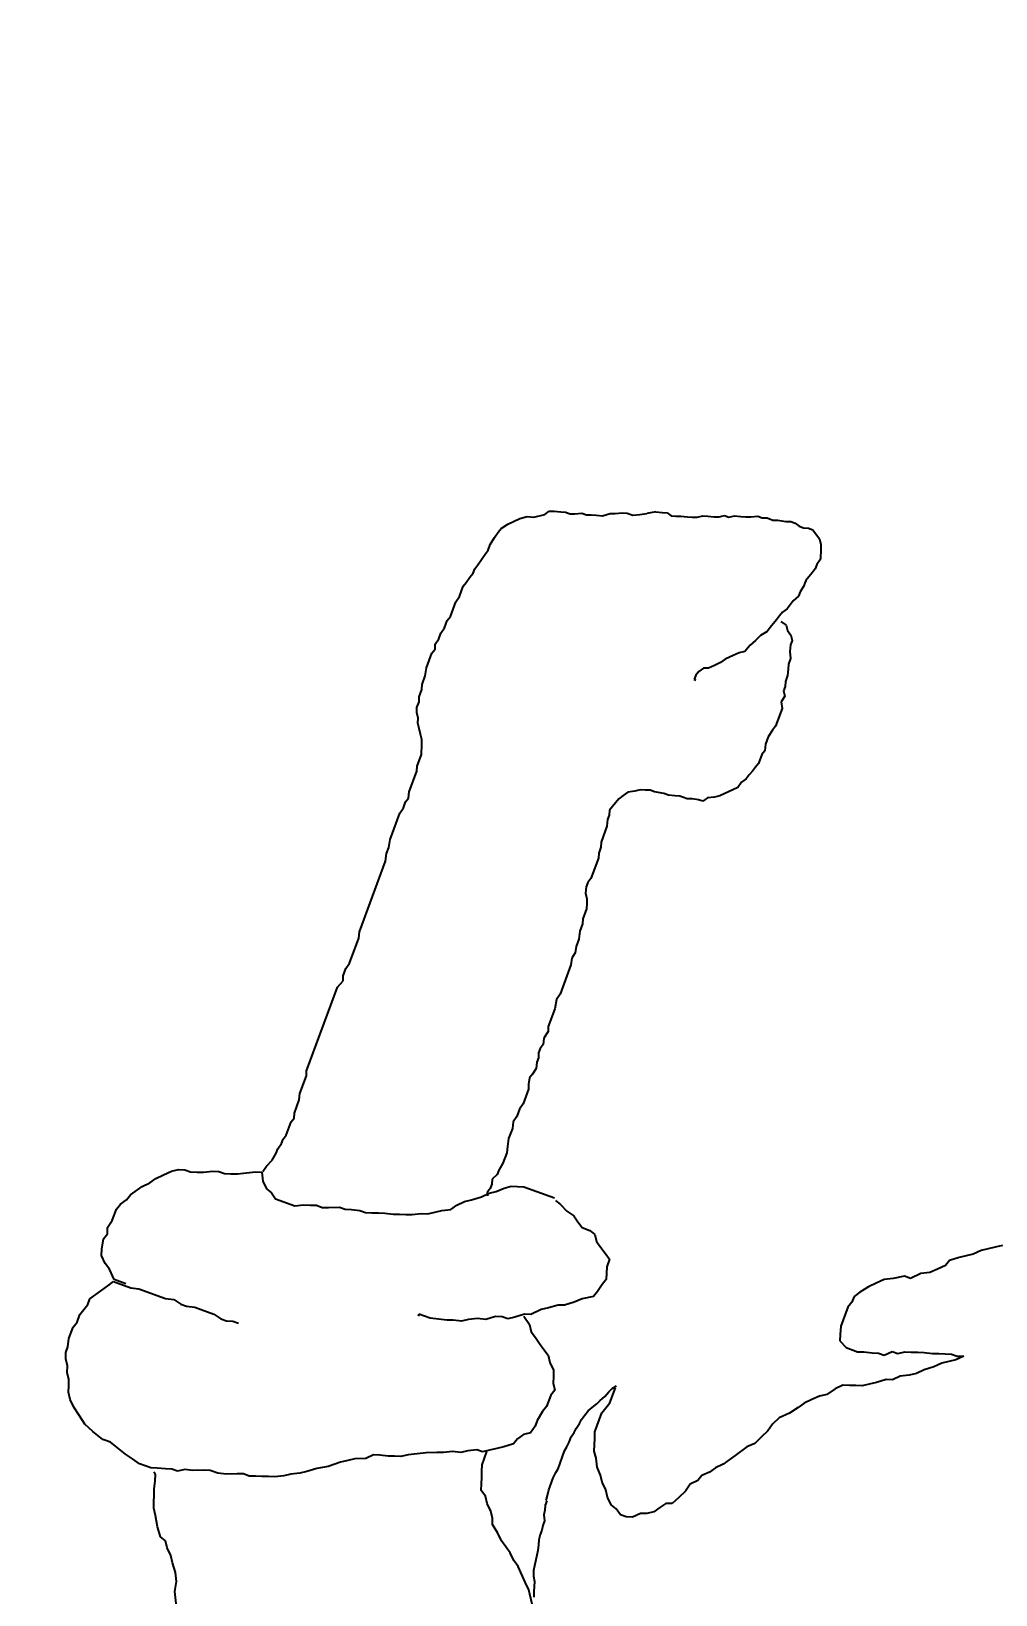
# Model space of a CAD drawing. Header units: millimetres. Extents: x 322668 to 332469, y 13187 to 20117.
# Drawn here: x 328675.5 to 328708.8, y 17605.8 to 17659.8 of the extents above; entities that cross this region are included whole.
import ezdxf

# ---------------------------------------------------------------- set-up
doc = ezdxf.new("R2010")
doc.units = ezdxf.units.MM
doc.header["$LTSCALE"] = 50
doc.header["$MEASUREMENT"] = 0
doc.header["$PDMODE"] = 3
doc.header["$PDSIZE"] = -0.5
doc.layers.get('0').update_dxf_attribs({"linetype": 'CONTINUOUS'})
doc.layers.get('DEFPOINTS').update_dxf_attribs({"linetype": 'CONTINUOUS'})
doc.layers.add('MIM_OLCU-DIS', color=1, linetype='CONTINUOUS')
doc.styles.add('OLCU', font='TSIMPLEX.SHX', dxfattribs={"width": 0.7})
doc.dimstyles.new('200-OLCU-DIŞ', dxfattribs={"dimtxt": 30, "dimasz": 10, "dimexe": 0, "dimexo": 0, "dimgap": 10, "dimtad": 1, "dimdec": 1, "dimdsep": 46, "dimtxsty": 'OLCU', "dimblk1": 'DOT', "dimblk2": 'DOT', "dimsah": 1, "dimcen": 0, "dimclrd": 7, "dimclre": 7, "dimclrt": 4, "dimadec": 0, "dimazin": 0, "dimtfac": 1, "dimtdec": 1, "dimtix": 1, "dimtmove": 2, "dimatfit": 3, "dimldrblk": 'DOT', "dimfxl": 0, "dimtolj": 1, "dimarcsym": 0})

# ---------------------------------------------------------------- blocks, each defined once
blk = doc.blocks.new('_DOT')
at = {"color": 0, "linetype": 'ByBlock'}
blk.add_line((-0.5, 0), (-1, 0), dxfattribs=at)
at = {"color": 0, "linetype": 'ByBlock', "const_width": 0.5}
blk.add_lwpolyline([(-0.25, 0, 1), (0.25, 0, 1)], format="xyb", close=True, dxfattribs=at)
blk = doc.blocks.new('*D159')
at = {"layer": 'DEFPOINTS', "color": 0}
for p in [(329577.746, 18407.964, -57.501), (327588.544, 14892.995), (330092.587, 14892.995)]:
    blk.add_point(p, dxfattribs=at)
at = {"layer": 'MIM_OLCU-DIS', "color": 7, "lineweight": -2}
for p, q in [((330052.834, 18407.964), (330092.587, 18407.964)), ((330092.587, 18397.964), (330092.587, 14902.995)), ((330052.587, 14892.995), (330092.587, 14892.995))]:
    blk.add_line(p, q, dxfattribs=at)
at = {"layer": 'MIM_OLCU-DIS', "color": 7, "lineweight": -2, "xscale": 10, "yscale": 10, "zscale": 10}
for p, rotation in [((330092.587, 18407.964), 90), ((330092.587, 14892.995), 270)]:
    blk.add_blockref('_DOT', p, dxfattribs=dict(at, rotation=rotation))
at = {"layer": 'MIM_OLCU-DIS', "color": 4, "insert": (330067.587, 16650.479), "char_height": 30, "attachment_point": 5, "rotation": 90, "style": 'OLCU'}
blk.add_mtext('\\A1;3515', dxfattribs=at)
blk = doc.blocks.new('İNSAN-1')
for p, q in [((27.541, 5.414), (27.611, 4.792)), ((15.215, 4.789), (15.214, 4.989)), ((15.266, 5.222), (15.383, 4.732)), ((15.19, 4.448), (15.203, 4.618)), ((15.222, 4.262), (15.19, 4.448)), ((15.203, 4.618), (15.215, 4.789)), ((15.383, 4.732), (15.508, 4.463)), ((15.508, 4.463), (15.757, 3.924)), ((27.611, 4.792), (27.556, 4.44)), ((27.556, 4.44), (27.59, 4.129)), ((15.137, 3.693), (15.188, 3.899)), ((15.188, 3.899), (15.223, 4.061)), ((15.223, 4.061), (15.222, 4.262)), ((15.757, 3.924), (15.905, 3.72)), ((27.59, 4.129), (27.69, 3.794)), ((27.69, 3.794), (27.749, 3.549)), ((15.047, 3.176), (15.068, 3.369)), ((15.068, 3.369), (15.102, 3.531)), ((15.102, 3.531), (15.137, 3.693)), ((15.905, 3.72), (16.03, 3.451)), ((16.03, 3.451), (16.178, 3.247)), ((16.178, 3.247), (16.327, 3.044)), ((27.749, 3.549), (27.874, 3.28)), ((27.874, 3.28), (27.933, 3.035)), ((14.935, 2.668), (14.992, 2.822)), ((14.992, 2.822), (15.034, 3.006)), ((15.034, 3.006), (15.047, 3.176)), ((16.327, 3.044), (16.451, 2.774)), ((16.451, 2.774), (16.641, 2.481)), ((27.933, 3.035), (28.105, 2.897)), ((28.105, 2.897), (28.206, 2.562)), ((11.529, 2.094), (11.798, 2.219)), ((11.798, 2.219), (12.019, 2.212)), ((12.019, 2.212), (12.216, 2.139)), ((14.843, 2.352), (14.9, 2.506)), ((14.867, 2.143), (14.843, 2.352)), ((14.9, 2.506), (14.935, 2.668)), ((16.641, 2.481), (16.635, 2.26)), ((16.635, 2.26), (16.693, 2.015)), ((28.206, 2.562), (28.282, 2.161)), ((28.282, 2.161), (28.341, 1.916)), ((10.206, 1.538), (10.434, 1.752)), ((10.434, 1.752), (10.655, 1.746)), ((10.655, 1.746), (10.859, 1.894)), ((10.859, 1.894), (11.062, 2.043)), ((11.062, 2.043), (11.308, 2.101)), ((11.308, 2.101), (11.529, 2.094)), ((12.216, 2.139), (12.365, 1.936)), ((12.365, 1.936), (12.537, 1.798)), ((12.537, 1.798), (12.662, 1.528)), ((14.78, 1.647), (14.739, 1.474)), ((14.763, 1.657), (14.819, 1.811)), ((14.819, 1.811), (14.832, 1.981)), ((14.832, 1.981), (14.867, 2.143)), ((16.693, 2.015), (16.818, 1.746)), ((16.818, 1.746), (16.877, 1.5)), ((28.334, 1.695), (28.327, 1.474)), ((28.341, 1.916), (28.334, 1.695)), ((9.547, 0.962), (9.816, 1.086)), ((9.816, 1.086), (9.978, 1.324)), ((9.978, 1.324), (10.206, 1.538)), ((12.662, 1.528), (12.721, 1.283)), ((12.721, 1.283), (12.845, 1.014)), ((14.691, 1.28), (14.539, 0.865)), ((14.739, 1.474), (14.691, 1.28)), ((16.877, 1.5), (17.025, 1.297)), ((17.025, 1.297), (17.019, 1.076)), ((28.32, 1.253), (28.289, 0.967)), ((28.327, 1.474), (28.32, 1.253)), ((8.935, 0.516), (9.139, 0.665)), ((9.139, 0.665), (9.408, 0.789)), ((9.408, 0.789), (9.547, 0.962)), ((12.845, 1.014), (12.904, 0.769)), ((12.904, 0.769), (13.028, 0.499)), ((14.375, 0.549), (14.146, -0.073)), ((14.449, 0.686), (14.375, 0.549)), ((14.539, 0.865), (14.449, 0.686)), ((17.005, 0.634), (16.998, 0.413)), ((17.012, 0.855), (17.005, 0.634)), ((17.019, 1.076), (17.012, 0.855)), ((22.31, 0.469), (22.711, 0.545)), ((22.711, 0.545), (23.046, 0.645)), ((23.046, 0.645), (23.291, 0.703)), ((23.291, 0.703), (23.602, 0.738)), ((23.602, 0.738), (23.847, 0.797)), ((23.847, 0.797), (24.158, 0.831)), ((24.158, 0.831), (24.379, 0.824)), ((24.379, 0.824), (24.6, 0.818)), ((24.6, 0.818), (24.821, 0.811)), ((24.821, 0.811), (25.043, 0.804)), ((25.043, 0.804), (25.239, 0.731)), ((25.239, 0.731), (25.46, 0.724)), ((25.46, 0.724), (25.837, 0.735)), ((25.837, 0.735), (26.124, 0.704)), ((26.124, 0.704), (26.386, 0.607)), ((26.386, 0.607), (26.607, 0.6)), ((26.607, 0.6), (26.984, 0.611)), ((26.984, 0.611), (27.27, 0.58)), ((27.27, 0.58), (27.516, 0.638)), ((27.516, 0.638), (27.713, 0.566)), ((27.713, 0.566), (27.934, 0.559)), ((27.934, 0.559), (28.22, 0.528)), ((28.289, 0.967), (28.282, 0.746)), ((28.282, 0.746), (28.324, 0.656)), ((7.851, -0.202), (8.259, 0.095)), ((8.259, 0.095), (8.462, 0.243)), ((8.462, 0.243), (8.666, 0.392)), ((8.666, 0.392), (8.935, 0.516)), ((13.028, 0.499), (13.063, 0.189)), ((13.063, 0.189), (13.122, -0.057)), ((16.998, 0.413), (16.829, -0.046)), ((18.933, -0.001), (19.554, 0.068)), ((19.554, 0.068), (19.8, 0.127)), ((19.8, 0.127), (20.021, 0.12)), ((20.021, 0.12), (20.242, 0.113)), ((20.242, 0.113), (20.528, 0.082)), ((20.528, 0.082), (20.749, 0.075)), ((20.749, 0.075), (21.019, 0.199)), ((21.019, 0.199), (21.395, 0.21)), ((21.395, 0.21), (21.64, 0.268)), ((21.64, 0.268), (21.886, 0.327)), ((21.886, 0.327), (22.31, 0.469)), ((28.22, 0.528), (28.441, 0.521)), ((28.441, 0.521), (28.835, 0.376)), ((28.835, 0.376), (29.074, 0.214)), ((29.074, 0.214), (29.312, 0.051)), ((29.312, 0.051), (29.485, -0.087)), ((7.354, -0.54), (7.582, -0.326)), ((7.582, -0.326), (7.851, -0.202)), ((13.108, -0.498), (13.101, -0.719)), ((13.115, -0.277), (13.108, -0.498)), ((13.122, -0.057), (13.115, -0.277)), ((13.99, -0.369), (13.922, -0.556)), ((14.072, -0.211), (13.99, -0.369)), ((14.146, -0.073), (14.072, -0.211)), ((15.572, -0.627), (15.776, -0.478)), ((15.776, -0.478), (15.914, -0.305)), ((15.914, -0.305), (16.249, -0.205)), ((16.249, -0.205), (16.494, -0.147)), ((16.494, -0.147), (16.739, -0.088)), ((16.739, -0.088), (16.985, -0.029)), ((16.985, -0.029), (17.181, -0.102)), ((17.181, -0.102), (17.492, -0.067)), ((17.492, -0.067), (17.737, -0.008)), ((17.737, -0.008), (18.024, -0.039)), ((18.024, -0.039), (18.335, -0.005)), ((18.335, -0.005), (18.556, -0.012)), ((18.556, -0.012), (18.933, -0.001)), ((29.485, -0.087), (29.658, -0.225)), ((29.658, -0.225), (29.83, -0.363)), ((29.83, -0.363), (30.093, -0.459)), ((30.093, -0.459), (30.266, -0.598)), ((6.736, -1.207), (6.964, -0.993)), ((6.964, -0.993), (7.126, -0.755)), ((7.126, -0.755), (7.354, -0.54)), ((13.101, -0.719), (12.86, -1.375)), ((13.635, -1.015), (13.561, -1.153)), ((13.745, -0.844), (13.635, -1.015)), ((13.819, -0.706), (13.745, -0.844)), ((13.922, -0.556), (13.819, -0.706)), ((15.092, -1.12), (15.165, -0.924)), ((15.165, -0.924), (15.327, -0.685)), ((15.327, -0.685), (15.572, -0.627)), ((30.266, -0.598), (30.438, -0.736)), ((30.438, -0.736), (30.718, -0.988)), ((30.718, -0.988), (30.908, -1.281)), ((5.879, -1.711), (6.083, -1.563)), ((6.083, -1.563), (6.377, -1.373)), ((6.377, -1.373), (6.736, -1.207)), ((12.722, -1.548), (12.584, -1.721)), ((12.86, -1.375), (12.722, -1.548)), ((13.198, -1.561), (13.034, -1.688)), ((13.335, -1.446), (13.198, -1.561)), ((13.466, -1.282), (13.335, -1.446)), ((13.561, -1.153), (13.466, -1.282)), ((14.623, -1.99), (14.768, -1.597)), ((14.768, -1.597), (14.906, -1.424)), ((14.906, -1.424), (15.092, -1.12)), ((30.908, -1.281), (31.099, -1.575)), ((31.099, -1.575), (31.223, -1.844)), ((4.802, -2.208), (5.095, -2.018)), ((5.095, -2.018), (5.341, -1.96)), ((5.341, -1.96), (5.61, -1.835)), ((5.61, -1.835), (5.879, -1.711)), ((12.584, -1.721), (12.391, -2.246)), ((12.622, -2.102), (12.507, -2.224)), ((12.753, -1.938), (12.622, -2.102)), ((12.918, -1.81), (12.753, -1.938)), ((13.034, -1.688), (12.918, -1.81)), ((14.485, -2.163), (14.623, -1.99)), ((31.223, -1.844), (31.282, -2.089)), ((31.282, -2.089), (31.275, -2.31)), ((1.997, -2.74), (2.243, -2.682)), ((2.243, -2.682), (2.554, -2.647)), ((2.554, -2.647), (2.823, -2.523)), ((2.823, -2.523), (3.044, -2.53)), ((3.044, -2.53), (3.379, -2.429)), ((3.379, -2.429), (3.624, -2.371)), ((3.624, -2.371), (3.869, -2.312)), ((3.869, -2.312), (4.09, -2.319)), ((4.09, -2.319), (4.312, -2.326)), ((4.312, -2.326), (4.533, -2.333)), ((4.533, -2.333), (4.802, -2.208)), ((12.507, -2.224), (12.357, -2.31)), ((14.543, -2.408), (14.485, -2.163)), ((14.53, -2.85), (14.537, -2.629)), ((14.537, -2.629), (14.543, -2.408)), ((31.275, -2.31), (31.268, -2.531)), ((31.268, -2.531), (31.327, -2.776)), ((0.364, -3.331), (0.633, -3.207)), ((0.633, -3.207), (1.124, -3.089)), ((1.124, -3.089), (1.393, -2.965)), ((1.393, -2.965), (1.728, -2.865)), ((1.728, -2.865), (1.997, -2.74)), ((14.654, -3.12), (14.53, -2.85)), ((14.713, -3.365), (14.654, -3.12)), ((31.327, -2.776), (31.32, -2.997)), ((31.32, -2.997), (31.379, -3.242)), ((0.585, -3.338), (0.364, -3.331)), ((0.782, -3.41), (0.585, -3.338)), ((1.003, -3.417), (0.782, -3.41)), ((1.224, -3.424), (1.003, -3.417)), ((1.445, -3.431), (1.224, -3.424)), ((1.732, -3.462), (1.445, -3.431)), ((1.953, -3.469), (1.732, -3.462)), ((2.174, -3.476), (1.953, -3.469)), ((2.395, -3.483), (2.174, -3.476)), ((2.64, -3.424), (2.395, -3.483)), ((2.837, -3.496), (2.64, -3.424)), ((3.107, -3.372), (2.837, -3.496)), ((3.303, -3.445), (3.107, -3.372)), ((3.524, -3.451), (3.303, -3.445)), ((3.811, -3.482), (3.524, -3.451)), ((4.032, -3.489), (3.811, -3.482)), ((4.426, -3.634), (4.032, -3.489)), ((4.64, -3.862), (4.426, -3.634)), ((14.862, -3.568), (14.713, -3.365)), ((15.01, -3.772), (14.862, -3.568)), ((15.159, -3.976), (15.01, -3.772)), ((31.3, -3.66), (31.269, -3.947)), ((31.372, -3.463), (31.3, -3.66)), ((31.379, -3.242), (31.372, -3.463)), ((4.603, -4.37), (4.634, -4.083)), ((4.634, -4.083), (4.64, -3.862)), ((15.308, -4.179), (15.159, -3.976)), ((15.366, -4.425), (15.308, -4.179)), ((31.269, -3.947), (31.124, -4.34)), ((4.361, -5.026), (4.603, -4.37)), ((14.952, -4.943), (15.311, -4.777)), ((15.311, -4.777), (15.532, -4.784)), ((15.557, -4.718), (15.366, -4.425)), ((15.532, -4.784), (15.867, -4.683)), ((15.867, -4.683), (16.113, -4.625)), ((16.113, -4.625), (16.309, -4.697)), ((16.309, -4.697), (16.531, -4.704)), ((16.531, -4.704), (16.866, -4.604)), ((16.866, -4.604), (17.152, -4.635)), ((17.152, -4.635), (17.463, -4.6)), ((17.463, -4.6), (17.708, -4.542)), ((17.708, -4.542), (17.995, -4.573)), ((17.995, -4.573), (18.216, -4.58)), ((18.216, -4.58), (18.503, -4.611)), ((18.503, -4.611), (18.789, -4.642)), ((18.789, -4.642), (19.183, -4.787)), ((19.183, -4.787), (19.207, -4.721)), ((25.608, -4.544), (25.411, -4.472)), ((25.829, -4.551), (25.608, -4.544)), ((26.026, -4.624), (25.829, -4.551)), ((26.264, -4.786), (26.026, -4.624)), ((26.921, -5.028), (26.264, -4.786)), ((30.889, -4.775), (30.751, -4.948)), ((30.986, -4.513), (30.889, -4.775)), ((31.124, -4.34), (30.986, -4.513)), ((3.947, -5.544), (4.151, -5.395)), ((4.151, -5.395), (4.223, -5.198)), ((4.223, -5.198), (4.361, -5.026)), ((13.008, -5.568), (13.146, -5.395)), ((13.146, -5.395), (13.546, -5.319)), ((13.546, -5.319), (13.816, -5.195)), ((13.816, -5.195), (14.151, -5.095)), ((14.151, -5.095), (14.372, -5.101)), ((14.372, -5.101), (14.707, -5.001)), ((14.707, -5.001), (14.952, -4.943)), ((27.207, -5.059), (26.921, -5.028)), ((27.404, -5.131), (27.207, -5.059)), ((27.643, -5.294), (27.404, -5.131)), ((27.929, -5.325), (27.643, -5.294)), ((28.848, -5.663), (27.929, -5.325)), ((30.541, -5.317), (30.133, -5.614)), ((30.613, -5.121), (30.541, -5.317)), ((30.751, -4.948), (30.613, -5.121)), ((3.115, -5.982), (3.384, -5.858)), ((3.384, -5.858), (3.653, -5.734)), ((3.653, -5.734), (3.947, -5.544)), ((12.707, -5.979), (12.846, -5.806)), ((12.846, -5.806), (13.008, -5.568)), ((29.135, -5.694), (28.848, -5.663)), ((29.726, -5.911), (29.135, -5.694)), ((29.308, -5.832), (29.702, -5.977)), ((29.929, -5.763), (29.726, -5.911)), ((30.133, -5.614), (29.929, -5.763)), ((0.859, -6.642), (0.997, -6.469)), ((0.997, -6.469), (1.267, -6.345)), ((1.267, -6.345), (1.536, -6.221)), ((1.536, -6.221), (1.847, -6.186)), ((1.847, -6.186), (2.206, -6.02)), ((2.206, -6.02), (2.403, -6.093)), ((2.403, -6.093), (2.804, -6.017)), ((2.804, -6.017), (3.115, -5.982)), ((12.597, -6.683), (12.694, -6.42)), ((12.694, -6.42), (12.701, -6.2)), ((12.701, -6.2), (12.707, -5.979)), ((29.702, -5.977), (29.867, -6.336)), ((29.867, -6.336), (30.016, -6.54)), ((-0.481, -7.043), (-0.236, -6.984)), ((-0.236, -6.984), (0.034, -6.86)), ((0.034, -6.86), (0.279, -6.801)), ((0.279, -6.801), (0.524, -6.742)), ((0.524, -6.742), (0.859, -6.642)), ((12.746, -6.887), (12.597, -6.683)), ((12.894, -7.09), (12.746, -6.887)), ((30.016, -6.54), (30.141, -6.809)), ((30.141, -6.809), (30.134, -7.03)), ((-0.971, -7.16), (-0.726, -7.101)), ((-0.726, -7.101), (-0.481, -7.043)), ((13.043, -7.294), (12.894, -7.09)), ((13.102, -7.539), (13.043, -7.294)), ((13.275, -7.677), (13.102, -7.539)), ((29.941, -7.555), (29.934, -7.776)), ((30.079, -7.382), (29.941, -7.555)), ((30.134, -7.03), (30.079, -7.382)), ((13.537, -7.774), (13.275, -7.677)), ((13.686, -7.978), (13.537, -7.774)), ((13.834, -8.181), (13.686, -7.978)), ((29.771, -8.014), (29.627, -8.408)), ((29.934, -7.776), (29.771, -8.014)), ((14.073, -8.344), (13.834, -8.181)), ((14.287, -8.571), (14.073, -8.344)), ((14.46, -8.709), (14.287, -8.571)), ((17.872, -8.55), (17.603, -8.675)), ((18.076, -8.402), (17.872, -8.55)), ((18.387, -8.367), (18.076, -8.402)), ((18.632, -8.309), (18.387, -8.367)), ((18.877, -8.25), (18.632, -8.309)), ((19.098, -8.257), (18.877, -8.25)), ((19.409, -8.222), (19.098, -8.257)), ((19.63, -8.229), (19.409, -8.222)), ((19.851, -8.236), (19.63, -8.229)), ((20.073, -8.243), (19.851, -8.236)), ((20.359, -8.274), (20.073, -8.243)), ((20.58, -8.281), (20.359, -8.274)), ((20.801, -8.288), (20.58, -8.281)), ((21.022, -8.295), (20.801, -8.288)), ((21.219, -8.367), (21.022, -8.295)), ((21.506, -8.398), (21.219, -8.367)), ((21.727, -8.405), (21.506, -8.398)), ((21.924, -8.477), (21.727, -8.405)), ((22.3, -8.467), (21.924, -8.477)), ((22.522, -8.474), (22.3, -8.467)), ((22.718, -8.546), (22.522, -8.474)), ((22.94, -8.553), (22.718, -8.546)), ((23.161, -8.56), (22.94, -8.553)), ((23.471, -8.526), (23.161, -8.56)), ((24.128, -8.767), (23.471, -8.526)), ((29.488, -8.58), (29.285, -8.729)), ((29.627, -8.408), (29.488, -8.58)), ((15.552, -9.186), (14.501, -8.799)), ((16.239, -9.141), (15.994, -9.2)), ((16.508, -9.017), (16.239, -9.141)), ((16.753, -8.958), (16.508, -9.017)), ((16.66, -9.272), (16.716, -9.119)), ((16.716, -9.119), (16.823, -8.986)), ((17.023, -8.834), (16.753, -8.958)), ((16.823, -8.986), (16.809, -8.866)), ((17.358, -8.733), (17.023, -8.834)), ((17.603, -8.675), (17.358, -8.733)), ((24.276, -8.971), (24.128, -8.767)), ((24.449, -9.109), (24.276, -8.971)), ((24.574, -9.378), (24.449, -9.109)), ((29.147, -8.901), (28.739, -9.198)), ((29.285, -8.729), (29.147, -8.901)), ((15.773, -9.193), (15.552, -9.186)), ((15.994, -9.2), (15.773, -9.193)), ((16.422, -9.76), (16.479, -9.608)), ((16.479, -9.608), (16.655, -9.443)), ((16.655, -9.443), (16.66, -9.272)), ((24.571, -9.706), (24.445, -9.89)), ((24.608, -9.689), (24.574, -9.378)), ((24.829, -9.696), (24.608, -9.689)), ((25.451, -9.627), (24.829, -9.696)), ((25.672, -9.634), (25.451, -9.627)), ((25.893, -9.641), (25.672, -9.634)), ((26.09, -9.713), (25.893, -9.641)), ((26.311, -9.72), (26.09, -9.713)), ((26.622, -9.685), (26.311, -9.72)), ((26.843, -9.692), (26.622, -9.685)), ((27.064, -9.699), (26.843, -9.692)), ((27.261, -9.772), (27.064, -9.699)), ((27.997, -9.596), (27.727, -9.72)), ((28.266, -9.471), (27.997, -9.596)), ((28.47, -9.323), (28.266, -9.471)), ((28.739, -9.198), (28.47, -9.323)), ((16.148, -10.351), (16.278, -9.995)), ((16.278, -9.995), (16.422, -9.76)), ((24.25, -10.107), (24.106, -10.342)), ((24.445, -9.89), (24.25, -10.107)), ((27.482, -9.779), (27.261, -9.772)), ((27.727, -9.72), (27.482, -9.779)), ((16.081, -10.845), (16.124, -10.572)), ((16.124, -10.572), (16.148, -10.351)), ((23.925, -10.678), (23.869, -10.831)), ((24.05, -10.494), (23.925, -10.678)), ((24.106, -10.342), (24.05, -10.494)), ((15.926, -11.421), (15.95, -11.2)), ((15.95, -11.2), (16.081, -10.845)), ((23.762, -10.964), (23.594, -11.421)), ((23.869, -10.831), (23.762, -10.964)), ((15.582, -12.044), (15.707, -11.859)), ((15.707, -11.859), (15.801, -11.606)), ((15.801, -11.606), (15.926, -11.421)), ((23.482, -11.725), (23.314, -12.182)), ((23.487, -11.554), (23.482, -11.725)), ((23.594, -11.421), (23.487, -11.554)), ((15.395, -12.551), (15.582, -12.044)), ((23.29, -12.404), (23.065, -13.012)), ((23.314, -12.182), (23.29, -12.404)), ((15.259, -13.077), (15.366, -12.944)), ((15.366, -12.944), (15.39, -12.722)), ((15.39, -12.722), (15.395, -12.551)), ((15.054, -13.635), (15.11, -13.483)), ((15.11, -13.483), (15.134, -13.262)), ((15.134, -13.262), (15.259, -13.077)), ((23.06, -13.183), (21.995, -16.076)), ((23.065, -13.012), (23.06, -13.183)), ((14.886, -14.092), (14.992, -13.959)), ((14.992, -13.959), (15.048, -13.806)), ((15.048, -13.806), (15.054, -13.635)), ((14.712, -14.72), (14.717, -14.549)), ((14.717, -14.549), (14.862, -14.314)), ((14.862, -14.314), (14.886, -14.092)), ((14.488, -15.329), (14.712, -14.72)), ((14.301, -15.836), (14.427, -15.652)), ((14.427, -15.652), (14.488, -15.329)), ((13.928, -16.851), (14.301, -15.836)), ((21.995, -16.076), (21.801, -16.292)), ((21.702, -16.717), (21.576, -16.901)), ((21.795, -16.463), (21.702, -16.717)), ((21.801, -16.292), (21.795, -16.463)), ((13.754, -17.478), (13.778, -17.257)), ((13.778, -17.257), (13.904, -17.073)), ((13.904, -17.073), (13.928, -16.851)), ((21.576, -16.901), (21.259, -17.764)), ((13.618, -18.005), (13.661, -17.732)), ((13.661, -17.732), (13.754, -17.478)), ((21.259, -17.764), (21.235, -17.985)), ((13.52, -18.429), (13.525, -18.258)), ((13.525, -18.258), (13.618, -18.005)), ((21.235, -17.985), (20.338, -20.421)), ((13.383, -18.955), (13.389, -18.784)), ((13.389, -18.784), (13.52, -18.429)), ((13.378, -19.126), (13.383, -18.955)), ((13.424, -19.316), (13.378, -19.126)), ((13.4, -19.537), (13.424, -19.316)), ((12.975, -20.534), (13.237, -19.823)), ((13.237, -19.823), (13.344, -19.69)), ((13.344, -19.69), (13.4, -19.537)), ((20.338, -20.421), (20.296, -20.693)), ((12.89, -21.078), (12.895, -20.908)), ((12.895, -20.908), (12.97, -20.705)), ((12.97, -20.705), (12.975, -20.534)), ((20.221, -20.896), (20.178, -21.169)), ((20.296, -20.693), (20.221, -20.896)), ((12.685, -21.637), (12.89, -21.078)), ((20.178, -21.169), (19.842, -22.082)), ((12.599, -22.181), (12.605, -22.01)), ((12.605, -22.01), (12.661, -21.858)), ((12.661, -21.858), (12.685, -21.637)), ((19.842, -22.082), (19.717, -22.266)), ((8.785, -22.678), (8.974, -22.633)), ((8.974, -22.633), (9.215, -22.606)), ((9.215, -22.606), (9.372, -22.491)), ((9.372, -22.491), (9.525, -22.548)), ((9.525, -22.548), (9.746, -22.572)), ((9.746, -22.572), (9.917, -22.577)), ((9.917, -22.577), (10.171, -22.67)), ((10.171, -22.67), (10.342, -22.676)), ((12.121, -22.697), (12.279, -22.582)), ((12.279, -22.582), (12.493, -22.315)), ((12.493, -22.315), (12.599, -22.181)), ((19.535, -22.603), (19.511, -22.824)), ((19.642, -22.469), (19.535, -22.603)), ((19.717, -22.266), (19.642, -22.469)), ((7.877, -23.266), (8.034, -23.151)), ((8.034, -23.151), (8.16, -22.967)), ((8.16, -22.967), (8.785, -22.678)), ((10.342, -22.676), (10.564, -22.7)), ((10.564, -22.7), (10.716, -22.756)), ((10.716, -22.756), (11.039, -22.817)), ((11.039, -22.817), (11.192, -22.873)), ((11.192, -22.873), (11.363, -22.879)), ((11.363, -22.879), (11.534, -22.884)), ((11.534, -22.884), (11.723, -22.838)), ((11.723, -22.838), (11.964, -22.812)), ((11.964, -22.812), (12.121, -22.697)), ((19.511, -22.824), (19.25, -23.535)), ((7.449, -23.8), (7.556, -23.667)), ((7.556, -23.667), (7.663, -23.533)), ((7.663, -23.533), (7.77, -23.4)), ((7.77, -23.4), (7.877, -23.266)), ((19.244, -23.706), (19.095, -24.112)), ((19.25, -23.535), (19.244, -23.706)), ((7.206, -24.46), (7.23, -24.238)), ((7.23, -24.238), (7.337, -24.105)), ((7.337, -24.105), (7.449, -23.8)), ((19.095, -24.112), (19.084, -24.453)), ((6.969, -24.949), (7.113, -24.714)), ((7.113, -24.714), (7.206, -24.46)), ((19.084, -24.453), (19.079, -24.624)), ((19.079, -24.624), (19.125, -24.814)), ((19.125, -24.814), (19.17, -25.004)), ((6.638, -25.691), (6.862, -25.082)), ((6.862, -25.082), (6.969, -24.949)), ((19.17, -25.004), (19.216, -25.193)), ((19.216, -25.193), (19.21, -25.364)), ((19.21, -25.364), (19.256, -25.554)), ((6.665, -25.931), (6.638, -25.691)), ((19.251, -25.725), (19.176, -25.928)), ((19.256, -25.554), (19.251, -25.725)), ((6.529, -26.457), (6.585, -26.305)), ((6.539, -26.116), (6.665, -25.931)), ((6.585, -26.305), (6.539, -26.116)), ((19.077, -26.352), (19.072, -26.523)), ((19.171, -26.098), (19.077, -26.352)), ((19.176, -25.928), (19.171, -26.098)), ((6.425, -27.053), (6.449, -26.831)), ((6.449, -26.831), (6.523, -26.628)), ((6.523, -26.628), (6.529, -26.457)), ((9.35, -27.093), (9.508, -26.978)), ((9.508, -26.978), (9.615, -26.844)), ((9.615, -26.844), (9.671, -26.692)), ((9.671, -26.692), (9.62, -26.674)), ((18.96, -26.828), (18.917, -27.1)), ((19.072, -26.523), (18.96, -26.828)), ((6.345, -27.427), (6.42, -27.224)), ((6.372, -27.667), (6.345, -27.427)), ((6.42, -27.224), (6.425, -27.053)), ((8.119, -27.619), (8.327, -27.523)), ((8.327, -27.523), (8.605, -27.395)), ((8.605, -27.395), (8.763, -27.28)), ((8.763, -27.28), (8.971, -27.184)), ((8.971, -27.184), (9.179, -27.087)), ((9.179, -27.087), (9.35, -27.093)), ((18.917, -27.1), (18.73, -27.607)), ((6.292, -28.041), (6.348, -27.889)), ((6.337, -28.231), (6.292, -28.041)), ((6.348, -27.889), (6.372, -27.667)), ((7.382, -28.212), (7.558, -28.046)), ((7.558, -28.046), (7.734, -27.881)), ((7.734, -27.881), (7.929, -27.664)), ((7.929, -27.664), (8.119, -27.619)), ((18.618, -27.912), (18.493, -28.096)), ((18.624, -27.741), (18.618, -27.912)), ((18.73, -27.607), (18.624, -27.741)), ((6.452, -28.388), (6.337, -28.231)), ((6.498, -28.578), (6.452, -28.388)), ((6.682, -28.703), (6.498, -28.578)), ((6.834, -28.759), (7.048, -28.492)), ((7.048, -28.492), (7.155, -28.359)), ((7.155, -28.359), (7.382, -28.212)), ((18.293, -28.483), (18.199, -28.737)), ((18.418, -28.299), (18.293, -28.483)), ((18.493, -28.096), (18.418, -28.299)), ((6.356, -29.275), (6.463, -29.141)), ((6.463, -29.141), (6.621, -29.027)), ((6.621, -29.027), (6.727, -28.893)), ((6.727, -28.893), (6.834, -28.759)), ((18.092, -28.871), (17.906, -29.378)), ((18.199, -28.737), (18.092, -28.871)), ((6.017, -29.726), (6.073, -29.574)), ((6.073, -29.574), (6.249, -29.408)), ((6.249, -29.408), (6.356, -29.275)), ((17.78, -29.562), (17.649, -29.917)), ((17.906, -29.378), (17.78, -29.562)), ((5.71, -30.247), (5.817, -30.114)), ((5.817, -30.114), (5.892, -29.911)), ((5.892, -29.911), (6.017, -29.726)), ((17.543, -30.051), (17.417, -30.235)), ((17.649, -29.917), (17.543, -30.051)), ((5.315, -30.851), (5.441, -30.666)), ((5.441, -30.666), (5.497, -30.514)), ((5.497, -30.514), (5.603, -30.381)), ((5.603, -30.381), (5.71, -30.247)), ((17.147, -30.655), (17.022, -30.839)), ((17.254, -30.521), (17.147, -30.655)), ((17.31, -30.369), (17.254, -30.521)), ((17.417, -30.235), (17.31, -30.369)), ((5.299, -31.363), (5.304, -31.192)), ((5.304, -31.192), (5.315, -30.851)), ((16.79, -31.157), (16.715, -31.36)), ((16.896, -31.023), (16.79, -31.157)), ((17.022, -30.839), (16.896, -31.023)), ((5.345, -31.553), (5.299, -31.363)), ((5.575, -31.868), (5.345, -31.553)), ((16.445, -31.779), (16.338, -31.912)), ((16.571, -31.595), (16.445, -31.779)), ((16.715, -31.36), (16.571, -31.595)), ((5.727, -31.924), (5.575, -31.868)), ((5.898, -31.929), (5.727, -31.924)), ((6.05, -31.986), (5.898, -31.929)), ((6.184, -32.092), (6.05, -31.986)), ((6.336, -32.148), (6.184, -32.092)), ((6.507, -32.154), (6.336, -32.148)), ((6.78, -32.196), (6.507, -32.154)), ((6.951, -32.202), (6.78, -32.196)), ((7.154, -32.277), (6.951, -32.202)), ((7.325, -32.282), (7.154, -32.277)), ((7.477, -32.338), (7.325, -32.282)), ((7.717, -32.311), (7.477, -32.338)), ((7.888, -32.317), (7.717, -32.311)), ((8.059, -32.322), (7.888, -32.317)), ((8.281, -32.346), (8.059, -32.322)), ((8.471, -32.3), (8.281, -32.346)), ((8.623, -32.357), (8.471, -32.3)), ((8.813, -32.311), (8.623, -32.357)), ((8.984, -32.316), (8.813, -32.311)), ((9.205, -32.34), (8.984, -32.316)), ((9.376, -32.346), (9.205, -32.34)), ((9.566, -32.3), (9.376, -32.346)), ((9.737, -32.306), (9.566, -32.3)), ((9.908, -32.311), (9.737, -32.306)), ((10.13, -32.335), (9.908, -32.311)), ((10.301, -32.34), (10.13, -32.335)), ((10.472, -32.346), (10.301, -32.34)), ((10.605, -32.452), (10.472, -32.346)), ((11.789, -32.37), (11.548, -32.396)), ((11.992, -32.444), (11.789, -32.37)), ((12.834, -32.351), (12.574, -32.428)), ((13.055, -32.375), (12.834, -32.351)), ((13.226, -32.38), (13.055, -32.375)), ((13.397, -32.385), (13.226, -32.38)), ((13.55, -32.442), (13.397, -32.385)), ((15.214, -32.305), (14.835, -32.396)), ((15.436, -32.329), (15.214, -32.305)), ((15.695, -32.252), (15.436, -32.329)), ((16.111, -32.059), (15.695, -32.252)), ((16.338, -31.912), (16.111, -32.059)), ((10.776, -32.458), (10.605, -32.452)), ((10.998, -32.482), (10.776, -32.458)), ((10.998, -32.482), (11.308, -32.423)), ((11.548, -32.396), (11.308, -32.423)), ((12.163, -32.45), (11.992, -32.444)), ((12.403, -32.423), (12.163, -32.45)), ((12.574, -32.428), (12.403, -32.423)), ((13.79, -32.415), (13.55, -32.442)), ((13.961, -32.42), (13.79, -32.415)), ((14.113, -32.476), (13.961, -32.42)), ((14.284, -32.481), (14.113, -32.476)), ((14.506, -32.506), (14.284, -32.481)), ((14.677, -32.511), (14.506, -32.506)), ((14.835, -32.396), (14.677, -32.511))]:
    blk.add_line(p, q)

msp = doc.modelspace()

# ---------------------------------------------------------------- block references
at = {"color": 7, "rotation": 180}
msp.add_blockref('İNSAN-1', (328708.074, 17610.744, -13.367), dxfattribs=at)

# ---------------------------------------------------------------- dimensions: what is measured, and where the dimension line sits
at = {"layer": 'MIM_OLCU-DIS', "color": 22}
dim = msp.add_linear_dim(base=(330092.587, 14892.995), p1=(329577.746, 18407.964, -57.501), p2=(327588.544, 14892.995), angle=270, dimstyle='200-OLCU-DIŞ', dxfattribs=at)
dim.commit()
dim.dimension.update_dxf_attribs({"geometry": '*D159', "text_midpoint": (330067.587, 16650.479)})

doc.saveas('drawing.dxf')
